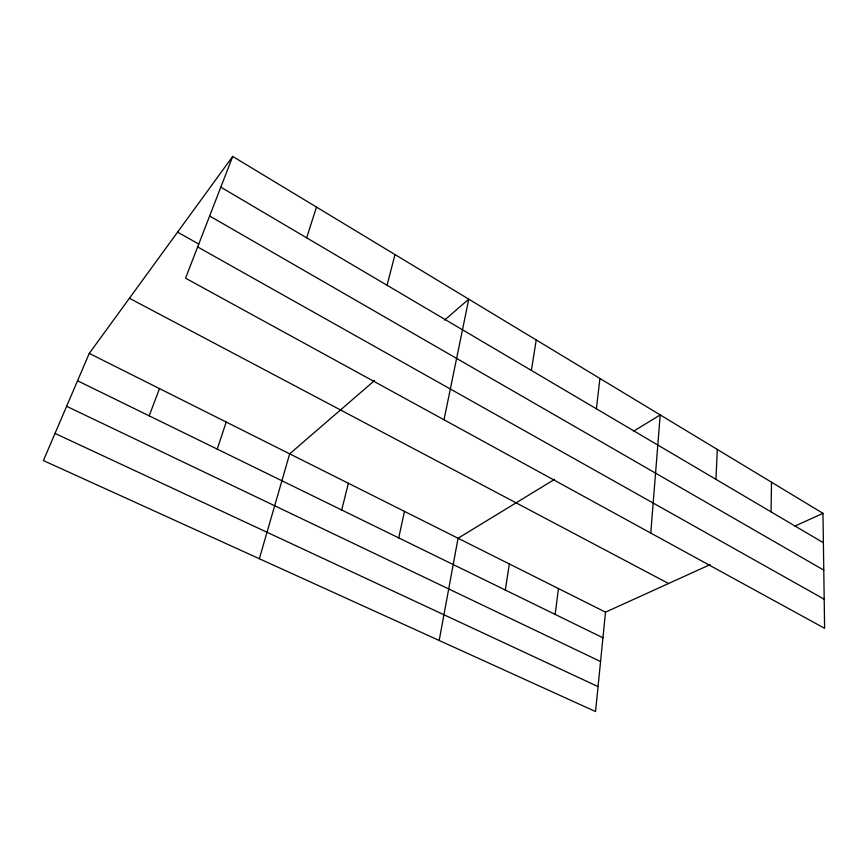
<?xml version="1.0" encoding="UTF-8"?>
<svg xmlns="http://www.w3.org/2000/svg" width="868" height="868" viewBox="0 0 868 868"><rect width="100%" height="100%" fill="white"/><g stroke="black" fill="none" stroke-linecap="round" stroke-linejoin="round"><path stroke-width="1.3" d="M771.066 511.87L771.5 482.217M715.948 479.353L717.315 449.45M650.772 533.071L660.212 414.926L633.597 431.168M710.176 564.601L605.517 612.157L595.546 711.565L43.4 460.572L89.263 353.395L232.711 156.435L822.972 513.335L824.6 628.302L185.557 278.183L232.711 156.435M596.381 408.785L599.94 378.481M555.173 614.425L558.439 588.558M505.306 590.034L509.332 563.95M531.379 370.43L536.229 339.952M439.197 640.486L458.054 538.247L554.663 479.31M444.015 419.786L468.763 299.167L444.557 320.086M398.716 537.889L404.455 511.382M341.677 509.993L348.394 483.281M387.052 285.257L394.994 254.563M259.348 558.732L289.673 453.856L374.564 380.531M306.664 237.81L316.462 207.083M217.228 449.114L226.212 422.032M149.198 415.837L159.484 388.593M794.654 526.203L822.972 513.335M55.02 433.414L598.052 686.61M66.619 406.3L600.569 661.535M77.534 380.781L602.945 637.796M89.263 353.395L605.517 612.157M129.408 298.266L668.555 583.513M197.654 246.935L824.188 599.202M177.582 232.125L198.761 244.049M209.633 216.002L823.775 570.135M220.808 187.152L823.385 542.75"/></g></svg>
